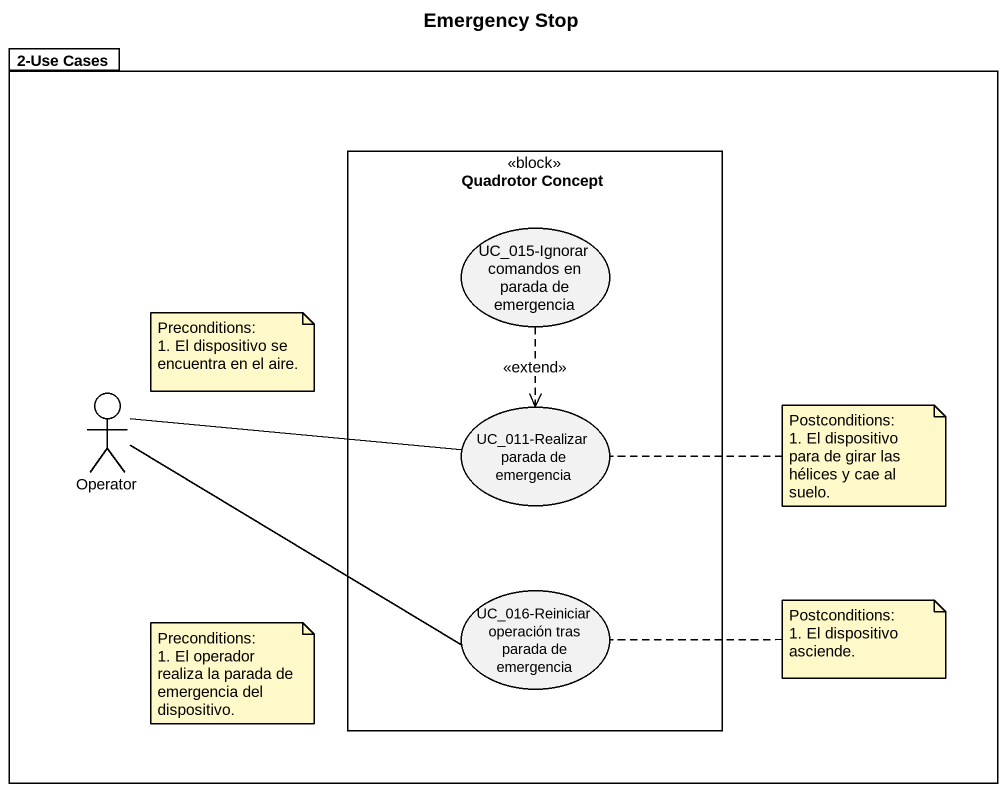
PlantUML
@startuml
title Emergency Stop
package "2-Use Cases" as p2_Use_Cases {
  rectangle "Quadrotor Concept" as Quadrotor_Concept <<block>> {
    usecase "UC_015-Ignorar comandos en parada de emergencia" as UC_015_Ignorar_comandos_en
    usecase "UC_011-Realizar parada de emergencia" as UC_011_Realizar_parada_de
    usecase "UC_016-Reiniciar operación tras parada de emergencia" as UC_016_Reiniciar_operación
  }
  actor Operator
}
UC_015_Ignorar_comandos_en ..> UC_011_Realizar_parada_de : <<extend>>
Operator -right- UC_011_Realizar_parada_de
UC_016_Reiniciar_operación -left- Operator
note as N1
  Preconditions:
  1. El dispositivo se encuentra en el aire.
end note
note right of UC_011_Realizar_parada_de
  Postconditions:
  1. El dispositivo para de girar las hélices y cae al suelo.
end note
note as N3
  Preconditions:
  1. El operador realiza la parada de emergencia del dispositivo.
end note
note right of UC_016_Reiniciar_operación
  Postconditions:
  1. El dispositivo asciende.
end note
@enduml
